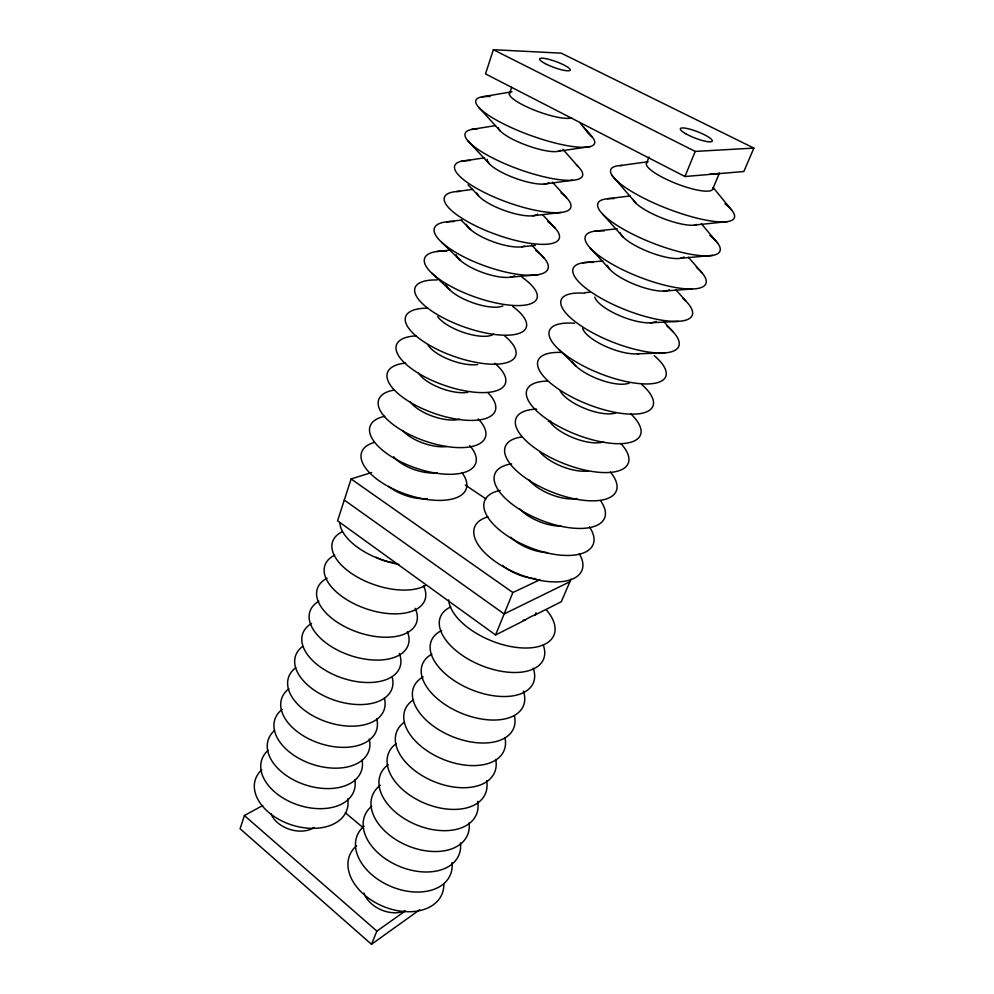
<?xml version="1.0" encoding="UTF-8"?>
<svg xmlns="http://www.w3.org/2000/svg" width="994" height="994" viewBox="0 0 994 994"><rect width="100%" height="100%" fill="white"/><g stroke="black" fill="none" stroke-linecap="round" stroke-linejoin="round"><path stroke-width="1.49" d="M371.669 472.51L351.118 478.971L337.575 520.794L495.584 634.992L525.217 619.983A53.8 18.078 -54.2 0 1 534.834 615.087L561.312 601.705L571.041 579.017M262.751 805.5L244.4 815.552L240.101 828.76L371.495 944.3L419.779 909.709M493.372 49.7L485.507 73.904L684.953 176.522L743.86 171.515L753.899 148.094L561.212 53.154L493.372 49.7L695.204 151.411L753.899 148.094M509.35 94.082L511.724 87.236M646.734 162.767L648.983 157.064M495.584 634.992L512.867 592.548L539.829 579.788M371.495 944.3L376.875 931.105L405.39 910.902M684.953 176.522L695.204 151.411M712.574 189.382L719.134 173.764M569.885 581.726L504.157 613.957L344.297 500.057M511.96 91.746L482.14 96.865M471.491 129.456L495.41 125.629M461.092 161.326L484.637 157.822M558.591 151.225L590.163 146.565M620.032 165.588L648.076 161.736M456.594 191.544L472.659 189.369M544.116 184.076L572.842 180.249M607.309 198.763L630.134 195.967M446.641 221.848L461.862 220.022M532.722 215.797L560.964 212.468M594.884 231.155L617.249 228.757M436.9 251.507L449.549 250.177M694.458 225.079L727.297 221.637M521.589 246.81L535.381 245.381M582.745 262.801L602.836 260.95M680.542 258.291L712.773 255.383M510.717 277.127L538.002 274.717M585.217 292.621L589.728 292.248M663.507 291.08L692.197 289.005M650.25 322.814L678.355 321.335M637.291 353.827L664.849 352.895M465.329 485.047L485.929 498.926M351.118 478.971L512.867 592.548M345.278 812.732L363.021 827.58M244.4 815.552L376.875 931.105M431.632 272.99L449.996 290.111M441.721 242.337L460.123 260.155M559.088 349.664L576.11 366.264M461.34 220.333L470.473 229.539M468.037 184.822L478.362 195.545M531.591 244.984L544.24 258.179M468.249 141.26L489.123 163.575M542.575 214.667L555.261 228.297M590.113 247.904L609.956 269.473M664.067 321.957L673.013 331.735M479.183 107.799L500.144 130.86M552.465 182.2L566.53 197.744M602.96 214.455L622.853 236.796M676.019 289.95L686.046 301.257M562.939 149.311L578.048 166.507M701.95 272.778L688.345 257.185M580.31 123.393L591.939 136.712L583.08 126.561M611.993 175.329L636.061 203.31M701.304 223.662L717.755 243.281M713.443 187.878L731.895 210.417M548.328 421.468A36.244 14.5 21.8 0 1 550.726 421.282M719.184 172.944A35.784 7.716 21.2 0 1 710.288 173.689M712.723 187.692A35.573 8.064 21.3 0 1 676.467 183.679A35.573 8.064 21.3 0 1 647.429 162.208M579.241 553.683A57.851 27.248 22.1 0 1 555.609 581.925A57.851 27.248 22.1 0 1 485.805 553.77A57.851 27.248 22.1 0 1 487.979 516.88M547.495 552.614A31 14.338 22 0 1 510.73 537.245M589.492 527.006A58.472 26.54 22 0 1 566.903 555.472A58.472 26.54 22 0 1 495.211 526.124A58.472 26.54 22 0 1 500.255 490.464M561.088 526.074A31.336 13.953 22 0 1 519.626 508.829M600.662 500.889A59.106 25.794 21.9 0 1 577.862 528.423A59.106 25.794 21.9 0 1 505.151 498.18A59.106 25.794 21.9 0 1 511.649 463.875M576.843 498.566A31.684 13.543 21.9 0 1 528.907 479.829M610.415 472.1A59.764 25.012 21.9 0 1 591.678 500.827A59.764 25.012 21.9 0 1 516.768 471.007A59.764 25.012 21.9 0 1 522.049 436.938M588.386 470.907A32.032 13.108 21.8 0 1 539.916 451.997M621.101 443.833A60.423 24.191 21.8 0 1 603.234 472.548A60.423 24.191 21.8 0 1 526.112 440.851A60.423 24.191 21.8 0 1 536.661 409.118M603.656 441.808A32.392 12.661 21.8 0 1 575.24 438.565A32.392 12.661 21.8 0 1 549.831 421.841M630.917 413.989A61.106 23.322 21.7 0 1 617.535 443.697A61.106 23.322 21.7 0 1 538.201 412.361A61.106 23.322 21.7 0 1 547.532 381.062M615.746 412.957A32.752 12.189 21.7 0 1 585.541 408.758A32.752 12.189 21.7 0 1 560.243 391.127M641.863 384.591A61.802 22.402 21.7 0 1 630.109 414.125A61.802 22.402 21.7 0 1 548.7 381.534A61.802 22.402 21.7 0 1 561.573 352.448M629.488 382.938A33.125 11.679 21.6 0 1 599.096 379.41A33.125 11.679 21.6 0 1 571.948 361.406M654.176 355.591A62.51 21.433 21.6 0 1 642.459 383.846A62.51 21.433 21.6 0 1 559.833 350.348A62.51 21.433 21.6 0 1 574.47 323.274M639.167 353.603A33.51 11.158 21.6 0 1 605.52 346.347A33.51 11.158 21.6 0 1 582.621 328.132M666.763 325.92A63.231 20.427 21.6 0 1 656.115 352.882A63.231 20.427 21.6 0 1 572.718 319.708A63.231 20.427 21.6 0 1 584.584 293.23M656.239 321.348A33.908 10.599 21.5 0 1 622.48 316.825A33.908 10.599 21.5 0 1 594.822 297.094M683.064 298.424A63.976 19.358 21.5 0 1 667.471 320.938A63.976 19.358 21.5 0 1 585.516 287.962A63.976 19.358 21.5 0 1 593.517 262.404M669.471 289.801A34.305 10.015 21.5 0 1 635.514 284.756A34.305 10.015 21.5 0 1 607.297 265.336M696.322 267.311A64.747 18.227 21.4 0 1 681.772 288.446A64.747 18.227 21.4 0 1 599.059 255.744A64.747 18.227 21.4 0 1 604.277 230.919M683.922 256.887A34.715 9.393 21.4 0 1 650.424 252.501A34.715 9.393 21.4 0 1 620.082 232.795M709.89 235.479A65.529 17.035 21.4 0 1 696.906 255.222A65.529 17.035 21.4 0 1 613.832 223.277A65.529 17.035 21.4 0 1 614.031 198.614M696.931 224.408A35.138 8.747 21.3 0 1 662.538 218.233A35.138 8.747 21.3 0 1 633.178 199.483M724.912 203.758A66.325 15.792 21.3 0 1 712.276 221.177A66.325 15.792 21.3 0 1 630.32 190.686A66.325 15.792 21.3 0 1 622.07 165.501M535.853 578.694A31.945 15.295 22.1 0 1 502.455 565.412M462.061 472.759A55.403 24.999 19.3 0 1 442.454 500.342A55.403 24.999 19.3 0 1 373.756 476.648A55.403 24.999 19.3 0 1 374.191 442.442M437.186 472.709A29.683 13.146 19.3 0 1 393.649 456.793M469.764 445.61A55.962 24.328 19.4 0 1 453.003 474.225A55.962 24.328 19.4 0 1 381.944 449.735A55.962 24.328 19.4 0 1 384.74 416.312M446.542 446.554A29.994 12.773 19.4 0 1 402.558 430.464M478.313 418.946A56.546 23.62 19.4 0 1 463.216 447.573A56.546 23.62 19.4 0 1 390.605 422.525A56.546 23.62 19.4 0 1 394.456 390.008M459.737 419.157A30.305 12.388 19.4 0 1 410.36 402.023M487.917 392.717A57.143 22.874 19.5 0 1 472.212 420.412A57.143 22.874 19.5 0 1 398.383 393.835A57.143 22.874 19.5 0 1 405.664 363.108M467.789 392.332A30.628 11.99 19.5 0 1 418.573 373.073M494.751 363.22A57.751 22.104 19.5 0 1 484.699 392.58A57.751 22.104 19.5 0 1 408.112 366.041A57.751 22.104 19.5 0 1 415.89 335.897M477.754 364.512A30.951 11.568 19.6 0 1 428.004 345.08M504.703 335.935A58.373 21.284 19.6 0 1 494.13 364.214A58.373 21.284 19.6 0 1 416.237 336.121A58.373 21.284 19.6 0 1 427.78 308.177M493.658 334.146A31.286 11.12 19.6 0 1 465.18 332.99A31.286 11.12 19.6 0 1 437.633 316.465M512.643 306.338A59.006 20.427 19.6 0 1 506.505 335.214A59.006 20.427 19.6 0 1 426.687 307.32A59.006 20.427 19.6 0 1 437.136 279.96M502.927 305.903A31.622 10.648 19.7 0 1 470.895 302.064A31.622 10.648 19.7 0 1 446.132 284.545M521.788 277.065A59.652 19.532 19.7 0 1 518.197 305.58A59.652 19.532 19.7 0 1 437.012 277.562A59.652 19.532 19.7 0 1 446.704 251.147M514.693 275.748A31.97 10.164 19.7 0 1 482.773 272.58A31.97 10.164 19.7 0 1 456.147 254.737M535.841 250.513A60.311 18.588 19.8 0 1 527.466 275.239A60.311 18.588 19.8 0 1 447.598 247.108A60.311 18.588 19.8 0 1 453.724 221.587M524.447 246.114A32.33 9.642 19.8 0 1 491.993 241.343A32.33 9.642 19.8 0 1 466.385 224.271M547.806 221.637A60.994 17.594 19.8 0 1 539.183 244.251A60.994 17.594 19.8 0 1 459.973 216.99A60.994 17.594 19.8 0 1 459.924 191.395M537.543 214.083A32.69 9.095 19.8 0 1 505.896 211.014A32.69 9.095 19.8 0 1 476.847 193.109M561.076 192.886A61.678 16.55 19.9 0 1 548.837 212.356A61.678 16.55 19.9 0 1 469.851 184.225A61.678 16.55 19.9 0 1 470.112 160.506M548.899 182.561A33.063 8.536 19.9 0 1 513.873 177.715A33.063 8.536 19.9 0 1 487.321 159.288M576.396 164.954A62.386 15.457 19.9 0 1 557.957 179.479A62.386 15.457 19.9 0 1 481.419 151.66A62.386 15.457 19.9 0 1 477.182 128.885M560.517 150.318A33.448 7.927 20 0 1 526.919 145.422A33.448 7.927 20 0 1 498.205 127.642M587.193 132.301A63.119 14.301 20 0 1 570.183 146.155A63.119 14.301 20 0 1 491.496 117.205A63.119 14.301 20 0 1 490.017 96.542M427.296 498.603A30.59 14.04 19.3 0 1 388.579 486.352M571.525 117.814A33.846 7.306 20 0 1 532.374 109.315A33.846 7.306 20 0 1 510.282 92.38M536.064 612.726A31.398 15.879 22.2 0 1 534.822 615.112M525.217 619.983A31.398 15.879 22.2 0 1 523.192 620.231M546.29 609.782A56.298 28.925 22.2 0 1 518.321 647.641A56.298 28.925 22.2 0 1 448.642 599.891M543.221 644.92A55.726 29.522 22.3 0 1 480.773 665.272A55.726 29.522 22.3 0 1 450.754 606.924M533.206 668.229A55.155 30.068 22.4 0 1 470.932 689.476A55.155 30.068 22.4 0 1 441.696 630.531M523.391 691.079A54.608 30.603 22.5 0 1 462.048 713.481A54.608 30.603 22.5 0 1 431.868 654.176M514.42 715.854A54.061 31.112 22.5 0 1 450.903 735.982A54.061 31.112 22.5 0 1 423.158 676.889M504.964 737.846A53.527 31.584 22.6 0 1 443.138 759.341A53.527 31.584 22.6 0 1 412.833 700.273M495.683 759.416A53.005 32.032 22.7 0 1 434.08 781.619A53.005 32.032 22.7 0 1 404.471 722.141M486.575 780.576A52.496 32.467 22.8 0 1 425.196 803.463A52.496 32.467 22.8 0 1 396.258 743.599M477.642 801.338A51.999 32.877 22.9 0 1 416.486 824.871A51.999 32.877 22.9 0 1 388.207 764.647M469.069 822.933A51.502 33.262 23 0 1 407.142 845.521A51.502 33.262 23 0 1 380.304 785.297M460.458 842.924A51.029 33.622 23.1 0 1 399.501 866.42A51.029 33.622 23.1 0 1 371.681 806.258M452.009 862.556A50.545 33.97 23.2 0 1 391.301 886.611A50.545 33.97 23.2 0 1 364.065 826.176M443.846 884.312A50.085 34.305 23.3 0 1 381.671 905.745A50.085 34.305 23.3 0 1 356.597 845.72M398.83 564.406A53.974 26.589 19.2 0 1 339.811 523.192M392.667 562.505A28.627 14.326 19.1 0 1 376.03 557.187M425.718 585.404A53.44 27.161 19.1 0 1 353.305 574.619A53.44 27.161 19.1 0 1 342.358 531.715M423.481 585.665A52.918 27.695 19 0 1 366.065 608.75A52.918 27.695 19 0 1 334.68 555.174M415.132 608.316A52.409 28.205 19 0 1 357.877 632.271A52.409 28.205 19 0 1 327.138 578.185M407.391 631.612A51.912 28.689 18.9 0 1 349.764 655.307A51.912 28.689 18.9 0 1 318.826 601.271M399.339 653.431A51.415 29.161 18.8 0 1 341.899 677.92A51.415 29.161 18.8 0 1 311.569 623.437M392.145 677.026A50.942 29.596 18.8 0 1 334.034 700.049A50.942 29.596 18.8 0 1 302.723 646.361M384.367 698.074A50.47 30.019 18.7 0 1 326.467 721.806A50.47 30.019 18.7 0 1 295.74 667.744M376.726 718.737A49.998 30.416 18.6 0 1 319.037 743.139A49.998 30.416 18.6 0 1 288.881 688.743M369.221 739.027A49.551 30.802 18.5 0 1 311.756 764.088A49.551 30.802 18.5 0 1 282.147 709.368M362.089 760.087A49.104 31.162 18.4 0 1 304.537 784.614A49.104 31.162 18.4 0 1 274.704 730.304M354.846 779.669A48.656 31.497 18.4 0 1 297.529 804.792A48.656 31.497 18.4 0 1 268.218 750.209M347.714 798.915A48.234 31.82 18.3 0 1 290.633 824.598A48.234 31.82 18.3 0 1 261.832 769.766M404.57 910.976A26.465 18.451 23.4 0 1 363.928 893.01M314.017 827.455A25.496 17.122 18.2 0 1 289.776 829.381A25.496 17.122 18.2 0 1 270.952 813.701M685.997 133.879A17.134 3.417 21.2 0 0 712.077 141.372A17.134 3.417 21.2 0 0 690.842 129.444A17.134 3.417 21.2 0 0 685.997 133.879M545.197 63.616A16.289 3.094 20.1 0 0 570.071 70.338A16.289 3.094 20.1 0 0 549.583 59.541A16.289 3.094 20.1 0 0 545.197 63.616"/></g></svg>
